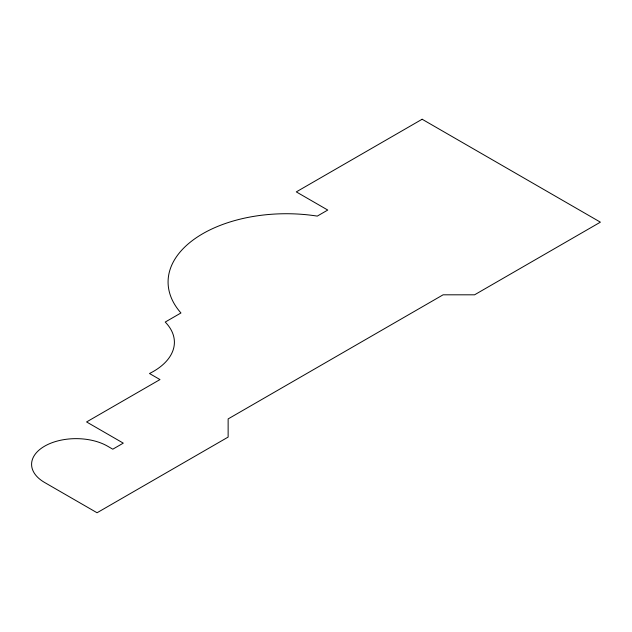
<?xml version="1.0" encoding="UTF-8"?>
<svg xmlns="http://www.w3.org/2000/svg" width="632" height="632" viewBox="0 0 632 632"><rect width="100%" height="100%" fill="white"/><g stroke="black" fill="none" stroke-linecap="round" stroke-linejoin="round"><path stroke-width="0.95" d="M422.137 119.243L296.297 191.891L327.755 210.053L317.272 216.105A118.255 68.272 0 0 0 194.561 238.951A118.255 68.272 0 0 0 180.95 312.974L165.221 322.051A71.305 41.167 0 0 1 149.492 373.512L159.983 379.571L86.576 421.947L123.28 443.135L112.788 449.194L107.551 446.168A44.493 25.683 0 0 0 44.627 446.168A44.493 25.683 0 0 0 44.627 482.493L97.059 512.757L228.136 437.083L228.136 418.921L443.103 294.812L474.569 294.812L600.4 222.164L422.137 119.243"/></g></svg>
